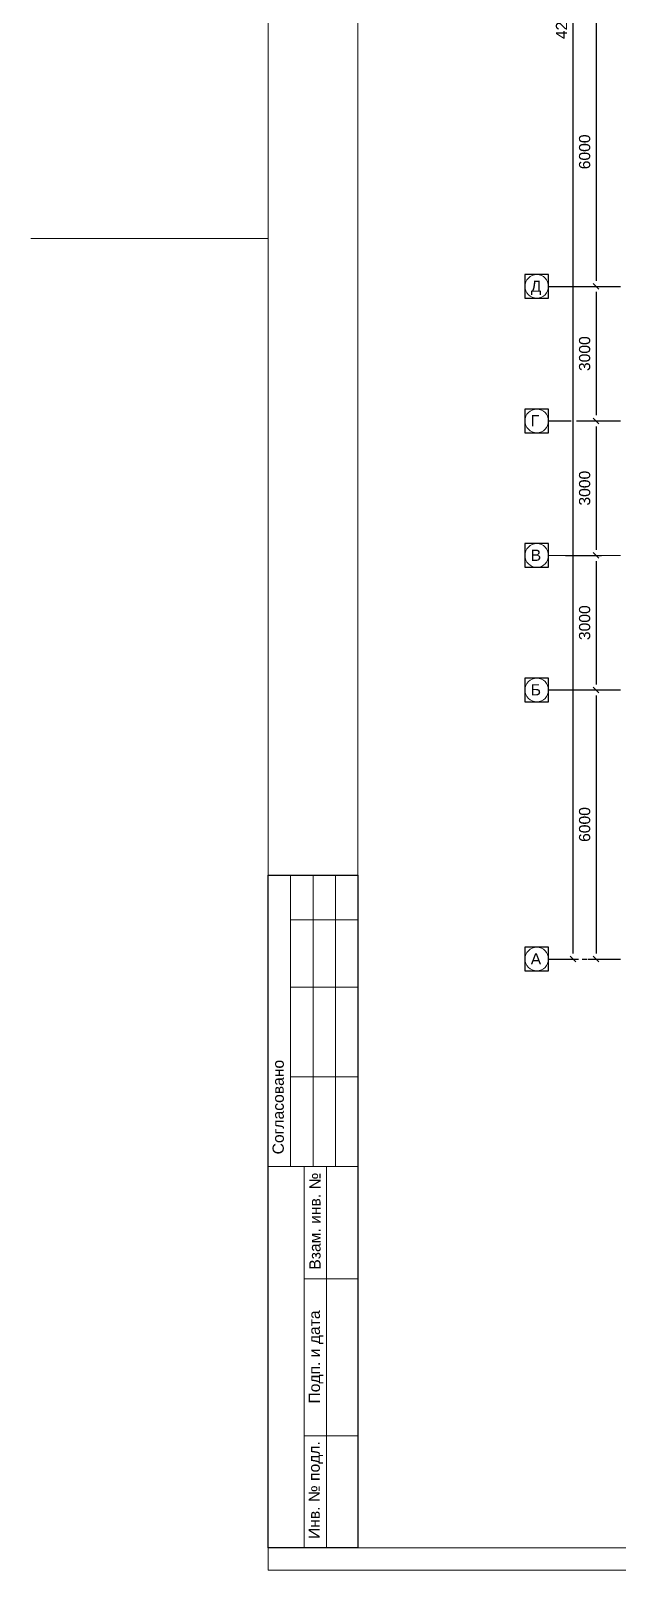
# Model space of a CAD drawing. Header units: metres. Extents: x -5 to 574, y -5 to 79.
# Drawn here: x 381.16 to 394.25, y 0 to 34.33 of the extents above; entities that cross this region are included whole.
import ezdxf
from ezdxf.enums import TextEntityAlignment as Align

# ---------------------------------------------------------------- set-up
doc = ezdxf.new("R2010")
doc.units = ezdxf.units.M
doc.header["$MEASUREMENT"] = 0
doc.linetypes.add('( Dashdot )', pattern=[1.001, 0.5, -0.25, 0.001, -0.25])
doc.layers.get('DEFPOINTS').update_dxf_attribs({"lineweight": 0})
doc.layers.add('Level 50', color=7, linetype='Continuous', lineweight=0)
doc.layers.add('Level 63', color=7, linetype='Continuous', lineweight=0)
doc.layers.add('YOLO_STAMP', color=1, linetype='Continuous')
doc.layers.add('YOLO_TABLE', color=1, linetype='Continuous')
doc.styles.add('Standard_0', font='arial.ttf')
doc.styles.add('Style-Arial', font='arial.ttf')
doc.dimstyles.get("Standard").update_dxf_attribs({"dimtxt": 0.00018, "dimasz": 0.00018, "dimexe": 0.0002, "dimexo": 0.0625, "dimgap": 9e-05, "dimtad": 0, "dimtih": 1, "dimtoh": 1, "dimdec": 4, "dimlfac": 1000, "dimzin": 0, "dimdsep": 46, "dimtxsty": 'Standard_0', "dimcen": 9e-05, "dimadec": 0, "dimazin": 0, "dimtfac": 1, "dimtdec": 4, "dimtofl": 0, "dimtmove": 0, "dimatfit": 0, "dimfxl": 0.01, "dimfxlon": 1, "dimtolj": 1, "dimtzin": 0, "dimarcsym": 0})

# ---------------------------------------------------------------- blocks, each defined once
blk = doc.blocks.new('*U29')
at = {"color": 7, "linetype": 'Continuous', "lineweight": 0}
blk.add_line((-42.05, 0), (-47.337, 0), dxfattribs=at)
at = {"color": 7, "linetype": 'Continuous', "lineweight": 0, "flags": 128}
blk.add_lwpolyline([(42.05, 29.7), (42.05, -29.7), (-42.05, -29.7), (-42.05, 29.7), (42.05, 29.7)], close=True, dxfattribs=at)
at = {"layer": 'Level 50', "color": 7, "linetype": 'Continuous', "lineweight": 13}
for p, q in [((-40.05, 29.2), (-40.05, -29.2)), ((41.55, -29.2), (-41.25, -29.2))]:
    blk.add_line(p, q, dxfattribs=at)
at = {"layer": 'Level 63', "color": 7, "linetype": 'Continuous', "lineweight": 13}
for p, q in [((-42.05, -14.2), (-40.05, -14.2)), ((-42.05, -14.2), (-42.05, -20.7)), ((-41.55, -14.2), (-41.55, -20.7)), ((-41.05, -14.2), (-41.05, -20.7)), ((-40.55, -14.2), (-40.55, -20.7)), ((-41.55, -15.2), (-40.05, -15.2)), ((-41.55, -16.7), (-40.05, -16.7)), ((-41.55, -18.7), (-40.05, -18.7)), ((-42.05, -20.7), (-40.05, -20.7)), ((-41.25, -20.7), (-40.05, -20.7)), ((-40.75, -29.2), (-40.75, -20.7)), ((-41.25, -23.2), (-40.05, -23.2)), ((-41.25, -26.7), (-40.05, -26.7))]:
    blk.add_line(p, q, dxfattribs=at)
at = {"layer": 'Level 63', "color": 7, "linetype": 'Continuous', "lineweight": 13, "flags": 128}
blk.add_lwpolyline([(-41.25, -29.2), (-41.25, -20.7)], dxfattribs=at)
at = {"layer": 'Level 63', "color": 7, "linetype": 'Continuous', "lineweight": 0, "style": 'Style-Arial'}
for s, p in [('Согласовано', (-41.826, -19.373)), ('Взам. инв. №', (-41.007, -21.916)), ('Подп. и дата', (-41.02, -24.945)), ('Инв. № подл.', (-41.025, -27.913))]:
    blk.add_text(s, height=0.25002, rotation=90, dxfattribs=at).set_placement(p, align=Align.MIDDLE_CENTER)
blk = doc.blocks.new('_Oblique-1')
at = {"color": 0, "linetype": 'ByBlock', "lineweight": -2}
blk.add_line((0.5, 0.5), (-0.5, -0.5), dxfattribs=at)
blk = doc.blocks.new('*D249')
at = {"color": 0, "linetype": 'Continuous', "lineweight": -2, "transparency": 16777216}
for p, q in [((392.825, 55.629), (393.367, 55.629)), ((393.242, 55.504), (393.242, 13.754)), ((392.825, 13.629), (393.367, 13.629))]:
    blk.add_line(p, q, dxfattribs=at)
at = {"layer": 'DEFPOINTS', "color": 0, "linetype": 'Continuous', "lineweight": 0, "transparency": 16777216}
for p in [(392.7, 55.629), (392.7, 13.629), (393.242, 13.629)]:
    blk.add_point(p, dxfattribs=at)
at = {"color": 0, "linetype": 'Continuous', "lineweight": -2, "transparency": 16777216, "xscale": 0.125, "yscale": 0.125, "zscale": 0.125}
for p, rotation in [((393.242, 55.629), 90), ((393.242, 13.629), 270)]:
    blk.add_blockref('_Oblique-1', p, dxfattribs=dict(at, rotation=rotation))
at = {"color": 0, "linetype": 'Continuous', "lineweight": 0, "transparency": 16777216, "insert": (392.989, 34.629), "char_height": 0.25, "attachment_point": 5, "rotation": 90, "style": 'Style-Arial'}
blk.add_mtext('\\A1;42000', dxfattribs=at)
blk = doc.blocks.new('*D469')
at = {"color": 0, "linetype": 'Continuous', "lineweight": -2, "transparency": 16777216}
for p, q in [((392.825, 34.629), (393.882, 34.629)), ((393.757, 34.504), (393.757, 28.754)), ((392.825, 28.629), (393.882, 28.629))]:
    blk.add_line(p, q, dxfattribs=at)
at = {"layer": 'DEFPOINTS', "color": 0, "linetype": 'Continuous', "lineweight": 0, "transparency": 16777216}
for p in [(392.7, 34.629), (392.7, 28.629), (393.757, 28.629)]:
    blk.add_point(p, dxfattribs=at)
at = {"color": 0, "linetype": 'Continuous', "lineweight": -2, "transparency": 16777216, "xscale": 0.125, "yscale": 0.125, "zscale": 0.125}
for p, rotation in [((393.757, 34.629), 90), ((393.757, 28.629), 270)]:
    blk.add_blockref('_Oblique-1', p, dxfattribs=dict(at, rotation=rotation))
at = {"color": 0, "linetype": 'Continuous', "lineweight": 0, "transparency": 16777216, "insert": (393.504, 31.629), "char_height": 0.25, "attachment_point": 5, "rotation": 90, "style": 'Style-Arial'}
blk.add_mtext('\\A1;6000', dxfattribs=at)
blk = doc.blocks.new('*D470')
at = {"color": 0, "linetype": 'Continuous', "lineweight": -2, "transparency": 16777216}
for p, q in [((392.825, 28.629), (393.882, 28.629)), ((393.757, 28.504), (393.757, 25.754)), ((393.325, 25.629), (393.882, 25.629))]:
    blk.add_line(p, q, dxfattribs=at)
at = {"layer": 'DEFPOINTS', "color": 0, "linetype": 'Continuous', "lineweight": 0, "transparency": 16777216}
for p in [(392.7, 28.629), (393.2, 25.629), (393.757, 25.629)]:
    blk.add_point(p, dxfattribs=at)
at = {"color": 0, "linetype": 'Continuous', "lineweight": -2, "transparency": 16777216, "xscale": 0.125, "yscale": 0.125, "zscale": 0.125}
for p, rotation in [((393.757, 28.629), 90), ((393.757, 25.629), 270)]:
    blk.add_blockref('_Oblique-1', p, dxfattribs=dict(at, rotation=rotation))
at = {"color": 0, "linetype": 'Continuous', "lineweight": 0, "transparency": 16777216, "insert": (393.504, 27.129), "char_height": 0.25, "attachment_point": 5, "rotation": 90, "style": 'Style-Arial'}
blk.add_mtext('\\A1;3000', dxfattribs=at)
blk = doc.blocks.new('*D471')
at = {"color": 0, "linetype": 'Continuous', "lineweight": -2, "transparency": 16777216}
for p, q in [((393.325, 25.629), (393.882, 25.629)), ((393.757, 25.504), (393.757, 22.754)), ((393.075, 22.629), (393.882, 22.629))]:
    blk.add_line(p, q, dxfattribs=at)
at = {"layer": 'DEFPOINTS', "color": 0, "linetype": 'Continuous', "lineweight": 0, "transparency": 16777216}
for p in [(393.2, 25.629), (392.95, 22.629), (393.757, 22.629)]:
    blk.add_point(p, dxfattribs=at)
at = {"color": 0, "linetype": 'Continuous', "lineweight": -2, "transparency": 16777216, "xscale": 0.125, "yscale": 0.125, "zscale": 0.125}
for p, rotation in [((393.757, 25.629), 90), ((393.757, 22.629), 270)]:
    blk.add_blockref('_Oblique-1', p, dxfattribs=dict(at, rotation=rotation))
at = {"color": 0, "linetype": 'Continuous', "lineweight": 0, "transparency": 16777216, "insert": (393.504, 24.129), "char_height": 0.25, "attachment_point": 5, "rotation": 90, "style": 'Style-Arial'}
blk.add_mtext('\\A1;3000', dxfattribs=at)
blk = doc.blocks.new('*D472')
at = {"color": 0, "linetype": 'Continuous', "lineweight": -2, "transparency": 16777216}
for p, q in [((393.075, 22.629), (393.882, 22.629)), ((393.757, 22.504), (393.757, 19.754)), ((392.825, 19.629), (393.882, 19.629))]:
    blk.add_line(p, q, dxfattribs=at)
at = {"layer": 'DEFPOINTS', "color": 0, "linetype": 'Continuous', "lineweight": 0, "transparency": 16777216}
for p in [(392.95, 22.629), (392.7, 19.629), (393.757, 19.629)]:
    blk.add_point(p, dxfattribs=at)
at = {"color": 0, "linetype": 'Continuous', "lineweight": -2, "transparency": 16777216, "xscale": 0.125, "yscale": 0.125, "zscale": 0.125}
for p, rotation in [((393.757, 22.629), 90), ((393.757, 19.629), 270)]:
    blk.add_blockref('_Oblique-1', p, dxfattribs=dict(at, rotation=rotation))
at = {"color": 0, "linetype": 'Continuous', "lineweight": 0, "transparency": 16777216, "insert": (393.504, 21.129), "char_height": 0.25, "attachment_point": 5, "rotation": 90, "style": 'Style-Arial'}
blk.add_mtext('\\A1;3000', dxfattribs=at)
blk = doc.blocks.new('*D473')
at = {"color": 0, "linetype": 'Continuous', "lineweight": -2, "transparency": 16777216}
for p, q in [((392.825, 19.629), (393.882, 19.629)), ((393.757, 19.504), (393.757, 13.754)), ((393.575, 13.629), (393.882, 13.629))]:
    blk.add_line(p, q, dxfattribs=at)
at = {"layer": 'DEFPOINTS', "color": 0, "linetype": 'Continuous', "lineweight": 0, "transparency": 16777216}
for p in [(392.7, 19.629), (393.45, 13.629), (393.757, 13.629)]:
    blk.add_point(p, dxfattribs=at)
at = {"color": 0, "linetype": 'Continuous', "lineweight": -2, "transparency": 16777216, "xscale": 0.125, "yscale": 0.125, "zscale": 0.125}
for p, rotation in [((393.757, 19.629), 90), ((393.757, 13.629), 270)]:
    blk.add_blockref('_Oblique-1', p, dxfattribs=dict(at, rotation=rotation))
at = {"color": 0, "linetype": 'Continuous', "lineweight": 0, "transparency": 16777216, "insert": (393.504, 16.629), "char_height": 0.25, "attachment_point": 5, "rotation": 90, "style": 'Style-Arial'}
blk.add_mtext('\\A1;6000', dxfattribs=at)

msp = doc.modelspace()

# ---------------------------------------------------------------- linework, layer by layer
at = {"color": 1, "linetype": '( Dashdot )'}
for p, q in [((392.69957361, 28.62893372), (419.65116152, 28.62893372)), ((392.69957361, 25.62893372), (464.59957361, 25.62893372)), ((392.69957361, 19.62893372), (464.59957361, 19.62893372)), ((392.69957361, 13.62893372), (464.59957361, 13.62893372))]:
    msp.add_line(p, q, dxfattribs=at)
at = {"color": 1, "linetype": '( Dashdot )', "lineweight": 0}
msp.add_line((392.69957361, 22.62893372), (464.59957361, 22.62893372), dxfattribs=at)
at = {"color": 7, "linetype": 'Continuous', "lineweight": 13}
for centre in [(392.43621817, 28.62893372), (392.43621817, 25.62893372), (392.43621817, 22.62893372), (392.43621817, 19.62893372), (392.43621817, 13.62893372)]:
    msp.add_circle(centre, 0.26335544, dxfattribs=at)
at = {"layer": 'YOLO_STAMP'}
msp.add_lwpolyline([(386.45116152, 15.49998996), (388.45116152, 15.49998996), (388.45116152, 0.49998996), (386.45116152, 0.49998996)], close=True, dxfattribs=at)
at = {"layer": 'YOLO_TABLE'}
for points in [[(392.17286272, 28.36557827), (392.69957361, 28.36557827), (392.69957361, 28.89228916), (392.17286272, 28.89228916)], [(392.17286272, 25.36557827), (392.69957361, 25.36557827), (392.69957361, 25.89228916), (392.17286272, 25.89228916)], [(392.17286272, 22.36557827), (392.69957361, 22.36557827), (392.69957361, 22.89228916), (392.17286272, 22.89228916)], [(392.17286272, 19.36557827), (392.69957361, 19.36557827), (392.69957361, 19.89228916), (392.17286272, 19.89228916)], [(392.17286272, 13.36557827), (392.69957361, 13.36557827), (392.69957361, 13.89228916), (392.17286272, 13.89228916)]]:
    msp.add_lwpolyline(points, close=True, dxfattribs=at)

# ---------------------------------------------------------------- block references
at = {"layer": 'Level 50', "color": 7, "linetype": 'Continuous', "lineweight": 13}
msp.add_blockref('*U29', (428.50114958, 29.69999445), dxfattribs=at)

# ---------------------------------------------------------------- texts
at = {"color": 7, "linetype": 'Continuous', "lineweight": 30, "style": 'Style-Arial'}
for s, p in [('Д', (392.30212666, 28.75819635)), ('Г', (392.30212666, 25.75819635)), ('В', (392.30212666, 22.75819635)), ('Б', (392.30212666, 19.75819635)), ('А', (392.30212666, 13.75819635))]:
    msp.add_text(s, height=0.25, dxfattribs=at).set_placement(p, align=Align.TOP_LEFT)

# ---------------------------------------------------------------- dimensions: what is measured, and where the dimension line sits
at = {"color": 5, "linetype": 'Continuous', "lineweight": 0}
for base, p1, p2, picture, middle in [((393.24182798, 13.62893372), (392.69957361, 55.62893372), (392.69957361, 13.62893372), '*D249', (392.98918474, 34.62893372)), ((393.75706845, 28.62893372), (392.69957361, 34.62893372), (392.69957361, 28.62893372), '*D469', (393.50442521, 31.62893372)), ((393.75706845, 25.62893372), (392.69957361, 28.62893372), (393.19957361, 25.62893372), '*D470', (393.50433994, 27.12893372)), ((393.75706845, 22.62893372), (393.19957361, 25.62893372), (392.94957361, 22.62893372), '*D471', (393.50433994, 24.12893372)), ((393.75706845, 19.62893372), (392.94957361, 22.62893372), (392.69957361, 19.62893372), '*D472', (393.50433994, 21.12893372)), ((393.75706845, 13.62893372), (392.69957361, 19.62893372), (393.44957361, 13.62893372), '*D473', (393.50442521, 16.62893372))]:
    dim = msp.add_linear_dim(base=base, p1=p1, p2=p2, angle=270, dimstyle='Standard', override={"dimtxt": 0.25, "dimasz": 0.125, "dimexe": 0.125, "dimexo": 0.125, "dimgap": 0.125, "dimtad": 1, "dimtih": 0, "dimtoh": 0, "dimzin": 11, "dimtxsty": 'Style-Arial', "dimblk": '_Oblique-1', "dimfxlon": 0, "dimfrac": 2, "dimtzin": 11}, dxfattribs=at)
    dim.commit()
    dim.dimension.update_dxf_attribs({"geometry": picture, "text_midpoint": middle})

doc.saveas('drawing.dxf')
